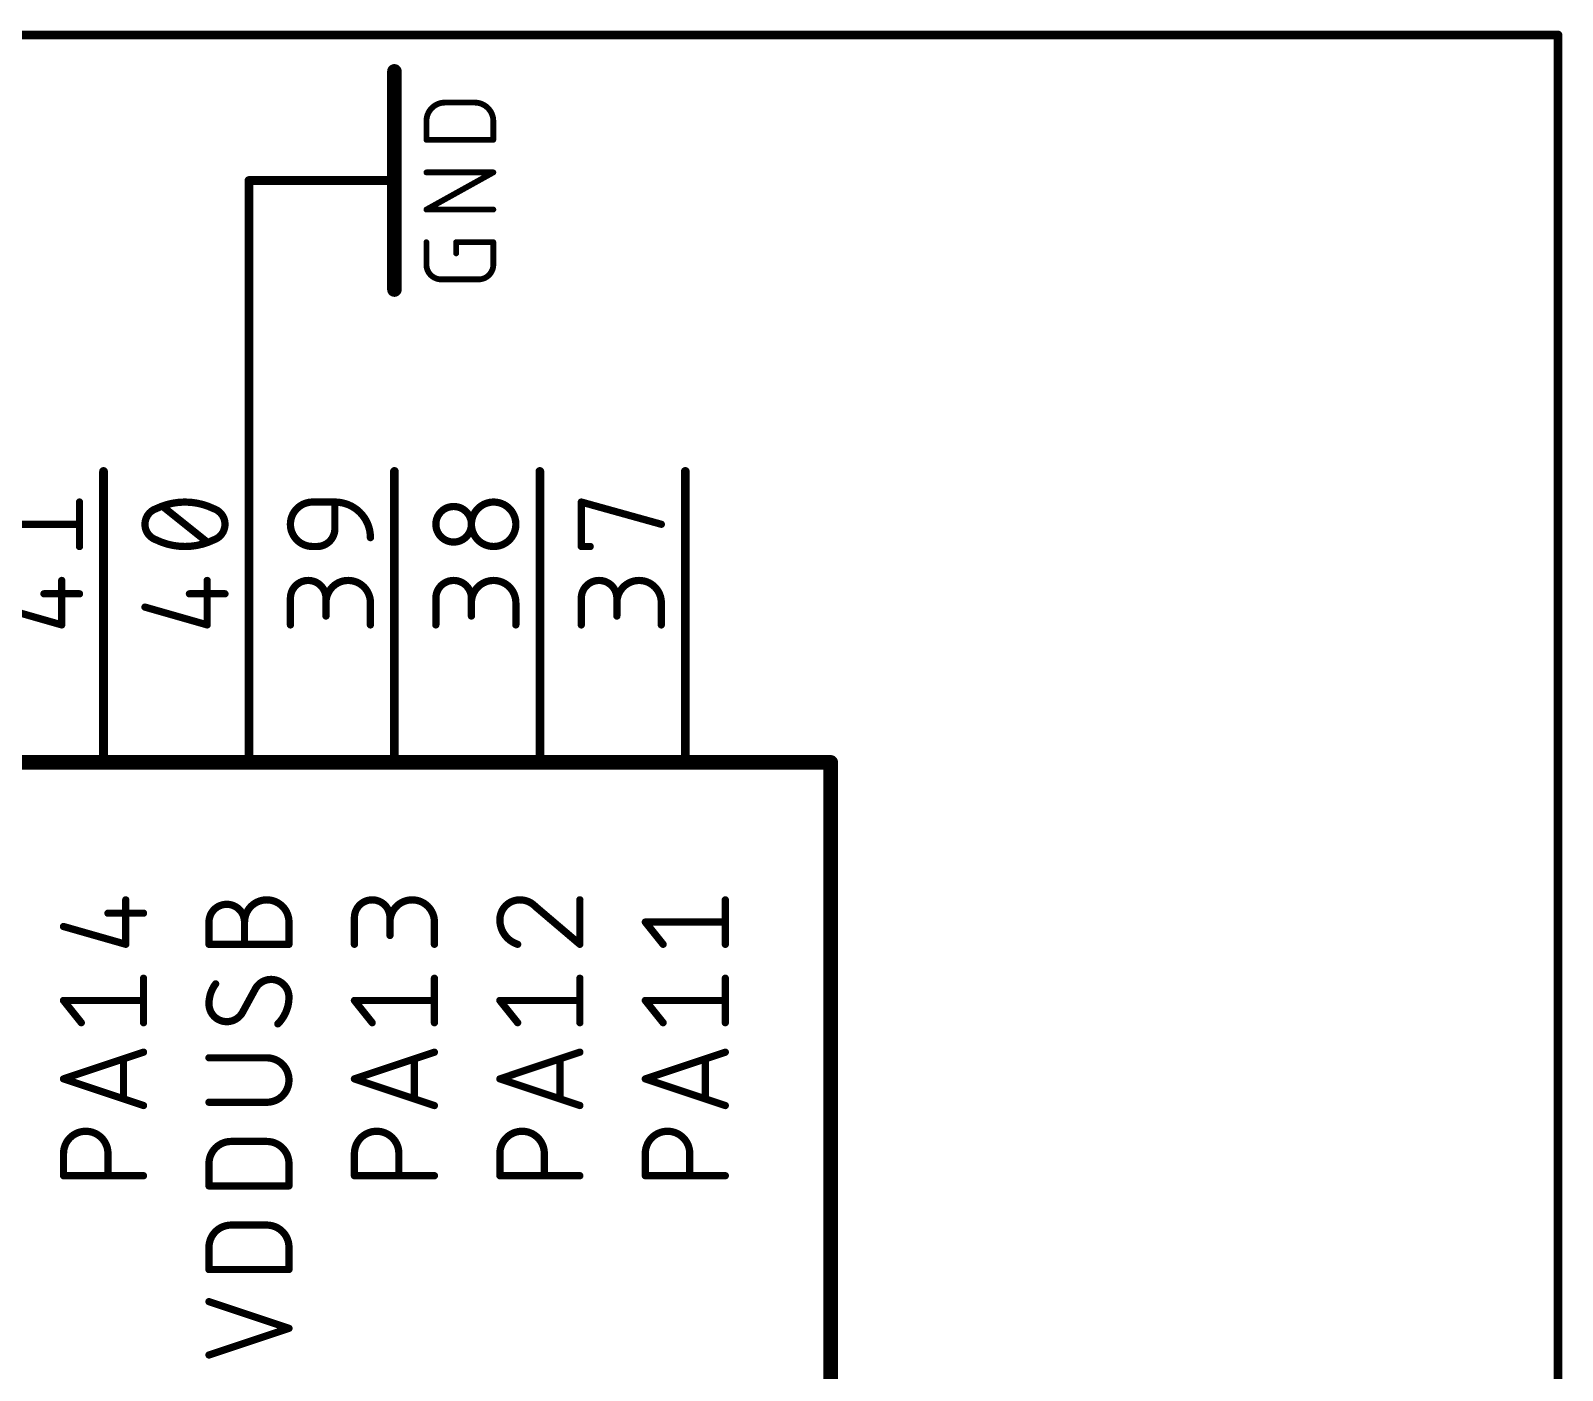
# Model space of a CAD drawing. Extents: x 0 to 261, y -15 to 164.
# Drawn here: x 76.2 to 102.95, y 90.22 to 113.61 of the extents above; entities that cross this region are included whole.
import ezdxf

# ---------------------------------------------------------------- set-up
doc = ezdxf.new("R2010")
doc.units = 0
for name, color, linetype in [('91', 110, 'CONTINUOUS'), ('94', 12, 'CONTINUOUS'), ('95', 253, 'CONTINUOUS'), ('96', 253, 'CONTINUOUS')]:
    doc.layers.add(name, color=color, linetype=linetype)

msp = doc.modelspace()

# ---------------------------------------------------------------- linework, layer by layer
at = {"layer": '91', "const_width": 0.1524}
for points in [[(102.87, 113.538), (59.69, 113.538)], [(102.87, 85.598), (102.87, 113.538)], [(80.01, 105.918), (80.01, 110.998)]]:
    msp.add_lwpolyline(points, dxfattribs=at)
at = {"layer": '91', "const_width": 0.0762}
for points in [[(102.9081, 113.538, 1), (102.8319, 113.538)], [(102.87, 113.4999, 1), (102.87, 113.5761)], [(80.0481, 110.998, 1), (79.9719, 110.998)], [(79.9719, 105.918, 1), (80.0481, 105.918)]]:
    msp.add_lwpolyline(points, format="xyb", dxfattribs=at)
at = {"layer": '94'}
for points, const_width in [([(82.55, 109.093), (82.55, 112.903)], 0.254), ([(80.01, 110.998), (82.55, 110.998)], 0.1524), ([(77.47, 105.918), (77.47, 100.838)], 0.1524), ([(80.01, 105.918), (80.01, 100.838)], 0.1524), ([(82.55, 105.918), (82.55, 100.838)], 0.1524), ([(85.09, 105.918), (85.09, 100.838)], 0.1524), ([(87.63, 105.918), (87.63, 100.838)], 0.1524), ([(54.61, 100.838), (90.17, 100.838)], 0.254), ([(90.17, 44.958), (90.17, 100.838)], 0.254)]:
    msp.add_lwpolyline(points, dxfattribs=dict(at, const_width=const_width))
for points, const_width in [([(82.6135, 112.903, 1), (82.4865, 112.903)], 0.127), ([(80.01, 111.0361, 1), (80.01, 110.9599)], 0.0762), ([(82.55, 110.9599, 1), (82.55, 111.0361)], 0.0762), ([(82.4865, 109.093, 1), (82.6135, 109.093)], 0.127), ([(77.5081, 105.918, 1), (77.4319, 105.918)], 0.0762), ([(80.0481, 105.918, 1), (79.9719, 105.918)], 0.0762), ([(82.5881, 105.918, 1), (82.5119, 105.918)], 0.0762), ([(85.1281, 105.918, 1), (85.0519, 105.918)], 0.0762), ([(87.6681, 105.918, 1), (87.5919, 105.918)], 0.0762), ([(77.4319, 100.838, 1), (77.5081, 100.838)], 0.0762), ([(79.9719, 100.838, 1), (80.0481, 100.838)], 0.0762), ([(82.5119, 100.838, 1), (82.5881, 100.838)], 0.0762), ([(85.0519, 100.838, 1), (85.1281, 100.838)], 0.0762), ([(87.5919, 100.838, 1), (87.6681, 100.838)], 0.0762), ([(90.2335, 100.838, 1), (90.1065, 100.838)], 0.127), ([(90.17, 100.7745, 1), (90.17, 100.9015)], 0.127)]:
    msp.add_lwpolyline(points, format="xyb", dxfattribs=dict(at, const_width=const_width))
at = {"layer": '95'}
for points, const_width in [([(77.0827, 105.3833, 1), (77.0191, 105.3833)], 0.0635), ([(78.8924, 105.3833, 0.1139), (78.3879, 105.2668)], 0.127), ([(79.3969, 105.2668, 0.1139), (78.8924, 105.3833)], 0.127), ([(78.8924, 105.415, 1), (78.8924, 105.3515)], 0.0635), ([(78.8924, 105.3515, 1), (78.8924, 105.415)], 0.0635), ([(81.122, 105.3833, 1), (81.122, 104.6072)], 0.127), ([(81.122, 105.415, 1), (81.122, 105.3515)], 0.0635), ([(81.122, 105.3515, 1), (81.122, 105.415)], 0.0635), ([(82.1309, 104.7624, 0.4142), (81.51, 105.3833)], 0.127), ([(81.51, 105.415, 1), (81.51, 105.3515)], 0.0635), ([(81.5418, 105.3833, 1), (81.4783, 105.3833)], 0.0635), ([(81.51, 105.3515, 1), (81.51, 105.415)], 0.0635), ([(84.2828, 105.3833, 1), (84.2828, 104.6072)], 0.127), ([(84.2828, 104.6072, 1), (84.2828, 105.3833)], 0.127), ([(84.2828, 105.415, 1), (84.2828, 105.3515)], 0.0635), ([(84.2828, 105.3515, 1), (84.2828, 105.415)], 0.0635), ([(85.8224, 105.4139, 1), (85.8054, 105.3527)], 0.0635), ([(85.8457, 105.3833, 1), (85.7822, 105.3833)], 0.0635), ([(78.3879, 105.2668, 0.3205), (78.1939, 104.9952)], 0.127), ([(78.374, 105.2954, 1), (78.4018, 105.2383)], 0.0635), ([(78.3982, 105.2368, 1), (78.3776, 105.2969)], 0.0635), ([(78.5242, 105.3304, 1), (78.4845, 105.2809)], 0.0635), ([(79.4072, 105.2969, 1), (79.3866, 105.2368)], 0.0635), ([(79.5909, 104.9952, 0.3205), (79.3969, 105.2668)], 0.127), ([(79.383, 105.2383, 1), (79.4108, 105.2954)], 0.0635), ([(83.5843, 105.3056, 1), (83.5843, 104.6848)], 0.127), ([(83.5843, 104.6848, 1), (83.5843, 105.3057)], 0.127), ([(83.5843, 105.3374, 1), (83.5843, 105.2739)], 0.0635), ([(83.5843, 105.2739, 1), (83.5843, 105.3374)], 0.0635), ([(77.0509, 104.9635, 1), (77.0509, 105.027)], 0.0635), ([(78.1939, 104.9952, 0.3205), (78.3879, 104.7236)], 0.127), ([(78.2256, 104.9952, 1), (78.1622, 104.9952)], 0.0635), ([(78.1622, 104.9952, 1), (78.2256, 104.9952)], 0.0635), ([(79.3969, 104.7236, 0.3205), (79.5909, 104.9952)], 0.127), ([(79.6226, 104.9952, 1), (79.5592, 104.9952)], 0.0635), ([(79.5592, 104.9952, 1), (79.6226, 104.9952)], 0.0635), ([(81.1996, 104.6072, 0.4142), (81.51, 104.9176)], 0.127), ([(81.5418, 104.9176, 1), (81.4783, 104.9176)], 0.0635), ([(81.4783, 104.9176, 1), (81.5418, 104.9176)], 0.0635), ([(87.2024, 104.9646, 1), (87.2194, 105.0258)], 0.0635), ([(77.0191, 104.6072, 1), (77.0827, 104.6072)], 0.0635), ([(78.3879, 104.7236, 0.1139), (78.8924, 104.6072)], 0.127), ([(78.4018, 104.7521, 1), (78.374, 104.695)], 0.0635), ([(78.3776, 104.6935, 1), (78.3982, 104.7536)], 0.0635), ([(78.8924, 104.6072, 0.1139), (79.3969, 104.7236)], 0.127), ([(78.8924, 104.6389, 1), (78.8924, 104.5754)], 0.0635), ([(78.8924, 104.5754, 1), (78.8924, 104.6389)], 0.0635), ([(79.2606, 104.66, 1), (79.3003, 104.7096)], 0.0635), ([(79.3866, 104.7536, 1), (79.4072, 104.6935)], 0.0635), ([(79.4108, 104.695, 1), (79.383, 104.7521)], 0.0635), ([(81.122, 104.6389, 1), (81.122, 104.5754)], 0.0635), ([(81.122, 104.5754, 1), (81.122, 104.6389)], 0.0635), ([(81.1996, 104.6389, 1), (81.1996, 104.5754)], 0.0635), ([(81.1996, 104.5754, 1), (81.1996, 104.6389)], 0.0635), ([(82.0991, 104.7624, 1), (82.1626, 104.7624)], 0.0635), ([(83.5843, 104.7165, 1), (83.5843, 104.653)], 0.0635), ([(83.5843, 104.653, 1), (83.5843, 104.7165)], 0.0635), ([(84.2828, 104.6389, 1), (84.2828, 104.5754)], 0.0635), ([(84.2828, 104.5754, 1), (84.2828, 104.6389)], 0.0635), ([(85.8139, 104.6389, 1), (85.8139, 104.5754)], 0.0635), ([(85.7822, 104.6072, 1), (85.8457, 104.6072)], 0.0635), ([(85.9691, 104.5754, 1), (85.9691, 104.6389)], 0.0635), ([(76.7722, 104.0144, 1), (76.7087, 104.0144)], 0.0635), ([(79.3122, 104.0144, 1), (79.2487, 104.0144)], 0.0635), ([(81.3548, 103.704, 1), (80.7339, 103.704)], 0.127), ([(82.1309, 103.6264, 1), (81.3548, 103.6264)], 0.127), ([(83.8948, 103.704, 1), (83.2739, 103.704)], 0.127), ([(84.6709, 103.6264, 1), (83.8948, 103.6264)], 0.127), ([(86.4348, 103.704, 1), (85.8139, 103.704)], 0.127), ([(87.2109, 103.6264, 1), (86.4348, 103.6264)], 0.127), ([(76.43, 103.8133, 1), (76.43, 103.7498)], 0.0635), ([(77.0509, 103.7498, 1), (77.0509, 103.8133)], 0.0635), ([(78.97, 103.8133, 1), (78.97, 103.7498)], 0.0635), ([(79.5909, 103.7498, 1), (79.5909, 103.8133)], 0.0635), ([(78.2026, 103.5793, 1), (78.1852, 103.5182)], 0.0635), ([(80.7657, 103.704, 1), (80.7022, 103.704)], 0.0635), ([(80.7022, 103.704, 1), (80.7657, 103.704)], 0.0635), ([(81.3865, 103.704, 1), (81.323, 103.704)], 0.0635), ([(81.323, 103.704, 1), (81.3865, 103.704)], 0.0635), ([(81.323, 103.6264, 1), (81.3865, 103.6264)], 0.0635), ([(82.1626, 103.6264, 1), (82.0991, 103.6264)], 0.0635), ([(82.0991, 103.6264, 1), (82.1626, 103.6264)], 0.0635), ([(83.3056, 103.704, 1), (83.2421, 103.704)], 0.0635), ([(83.2421, 103.704, 1), (83.3056, 103.704)], 0.0635), ([(83.9265, 103.704, 1), (83.863, 103.704)], 0.0635), ([(83.863, 103.704, 1), (83.9265, 103.704)], 0.0635), ([(83.863, 103.6264, 1), (83.9265, 103.6264)], 0.0635), ([(84.7027, 103.6264, 1), (84.6392, 103.6264)], 0.0635), ([(84.6392, 103.6264, 1), (84.7027, 103.6264)], 0.0635), ([(85.8457, 103.704, 1), (85.7822, 103.704)], 0.0635), ([(85.7822, 103.704, 1), (85.8457, 103.704)], 0.0635), ([(86.4665, 103.704, 1), (86.403, 103.704)], 0.0635), ([(86.403, 103.704, 1), (86.4665, 103.704)], 0.0635), ([(86.403, 103.6264, 1), (86.4665, 103.6264)], 0.0635), ([(87.2427, 103.6264, 1), (87.1792, 103.6264)], 0.0635), ([(87.1792, 103.6264, 1), (87.2427, 103.6264)], 0.0635), ([(76.7087, 103.2383, 1), (76.7722, 103.2383)], 0.0635), ([(76.7317, 103.2078, 1), (76.7492, 103.2688)], 0.0635), ([(79.2487, 103.2383, 1), (79.3122, 103.2383)], 0.0635), ([(79.2717, 103.2078, 1), (79.2892, 103.2688)], 0.0635), ([(80.7022, 103.2383, 1), (80.7657, 103.2383)], 0.0635), ([(81.323, 103.3935, 1), (81.3865, 103.3935)], 0.0635), ([(82.0991, 103.2383, 1), (82.1626, 103.2383)], 0.0635), ([(83.2421, 103.2383, 1), (83.3056, 103.2383)], 0.0635), ([(83.863, 103.3935, 1), (83.9265, 103.3935)], 0.0635), ([(84.6392, 103.2383, 1), (84.7027, 103.2383)], 0.0635), ([(85.7822, 103.2383, 1), (85.8457, 103.2383)], 0.0635), ([(86.403, 103.3935, 1), (86.4665, 103.3935)], 0.0635), ([(87.1792, 103.2383, 1), (87.2427, 103.2383)], 0.0635), ([(77.8898, 98.4377, 1), (77.8263, 98.4377)], 0.0635), ([(80.7085, 98.0496, 1), (79.9324, 98.0496)], 0.127), ([(82.4724, 98.1273, 1), (81.8515, 98.1273)], 0.127), ([(83.2485, 98.0496, 1), (82.4724, 98.0496)], 0.127), ([(84.7408, 98.4377, 0.4142), (84.3915, 98.0885)], 0.127), ([(85.0124, 98.3213, 0.2053), (84.7408, 98.4377)], 0.127), ([(84.7407, 98.4694, 1), (84.7408, 98.406)], 0.0635), ([(84.7408, 98.406, 1), (84.7408, 98.4695)], 0.0635), ([(85.8203, 98.4377, 1), (85.7567, 98.4377)], 0.0635), ([(88.3603, 98.4377, 1), (88.2968, 98.4377)], 0.0635), ([(77.5476, 98.2366, 1), (77.5476, 98.1731)], 0.0635), ([(78.1685, 98.1731, 1), (78.1685, 98.2366)], 0.0635), ([(79.9324, 98.0496, 1), (79.3115, 98.0496)], 0.127), ([(81.8833, 98.1273, 1), (81.8197, 98.1273)], 0.0635), ([(82.5041, 98.1273, 1), (82.4406, 98.1273)], 0.0635), ([(85.033, 98.3455, 1), (84.9918, 98.2971)], 0.0635), ([(84.9894, 98.2994, 1), (85.0354, 98.3432)], 0.0635), ([(76.7802, 98.0026, 1), (76.7628, 97.9415)], 0.0635), ([(79.3433, 98.0496, 1), (79.2798, 98.0496)], 0.0635), ([(79.2798, 98.0496, 1), (79.3433, 98.0496)], 0.0635), ([(79.9641, 98.0496, 1), (79.9006, 98.0496)], 0.0635), ([(79.9006, 98.0496, 1), (79.9641, 98.0496)], 0.0635), ([(79.9006, 98.0496, 1), (79.9641, 98.0496)], 0.0635), ([(80.7403, 98.0496, 1), (80.6767, 98.0496)], 0.0635), ([(80.6767, 98.0496, 1), (80.7402, 98.0496)], 0.0635), ([(81.8197, 98.1273, 1), (81.8833, 98.1273)], 0.0635), ([(82.4406, 98.1273, 1), (82.5041, 98.1273)], 0.0635), ([(82.4406, 98.0496, 1), (82.5041, 98.0496)], 0.0635), ([(83.2803, 98.0496, 1), (83.2168, 98.0496)], 0.0635), ([(83.2168, 98.0496, 1), (83.2803, 98.0496)], 0.0635), ([(84.3915, 98.0885, 0.3252), (84.7019, 97.6616)], 0.127), ([(84.4232, 98.0885, 1), (84.3598, 98.0884)], 0.0635), ([(84.3598, 98.0885, 1), (84.4233, 98.0885)], 0.0635), ([(86.9563, 98.0695, 1), (86.9067, 98.0298)], 0.0635), ([(86.9315, 98.0814, 1), (86.9315, 98.0179)], 0.0635), ([(88.3285, 98.0179, 1), (88.3285, 98.0814)], 0.0635), ([(77.8263, 97.6616, 1), (77.8898, 97.6616)], 0.0635), ([(77.8493, 97.6311, 1), (77.8668, 97.6921)], 0.0635), ([(79.3115, 97.6933, 1), (79.3115, 97.6298)], 0.0635), ([(79.2798, 97.6616, 1), (79.3433, 97.6616)], 0.0635), ([(79.9006, 97.6616, 1), (79.9641, 97.6616)], 0.0635), ([(80.6767, 97.6616, 1), (80.7403, 97.6616)], 0.0635), ([(80.7085, 97.6298, 1), (80.7085, 97.6933)], 0.0635), ([(81.8197, 97.6616, 1), (81.8833, 97.6616)], 0.0635), ([(82.4406, 97.8168, 1), (82.5041, 97.8168)], 0.0635), ([(83.2168, 97.6616, 1), (83.2803, 97.6616)], 0.0635), ([(84.6922, 97.6314, 1), (84.7117, 97.6918)], 0.0635), ([(85.7567, 97.6616, 1), (85.8203, 97.6616)], 0.0635), ([(85.7679, 97.6374, 1), (85.8091, 97.6858)], 0.0635), ([(87.2172, 97.6418, 1), (87.2667, 97.6814)], 0.0635), ([(88.2968, 97.6616, 1), (88.3603, 97.6616)], 0.0635), ([(78.2003, 97.0688, 1), (78.1368, 97.0688)], 0.0635), ([(80.3981, 97.0484, 0.2656), (80.1264, 96.8931)], 0.127), ([(80.7085, 96.7379, 0.4142), (80.3981, 97.0484)], 0.127), ([(80.3981, 97.0801, 1), (80.3981, 97.0166)], 0.0635), ([(80.3981, 97.0166, 1), (80.3981, 97.0801)], 0.0635), ([(83.2803, 97.0688, 1), (83.2168, 97.0688)], 0.0635), ([(85.8203, 97.0688, 1), (85.7567, 97.0688)], 0.0635), ([(88.3603, 97.0688, 1), (88.2968, 97.0688)], 0.0635), ([(79.4279, 96.9708, 0.1623), (79.3115, 96.6215)], 0.127), ([(79.4533, 96.9517, 1), (79.4025, 96.9898)], 0.0635), ([(80.0991, 96.9093, 1), (80.1538, 96.877)], 0.0635), ([(80.1543, 96.8779, 1), (80.0985, 96.9083)], 0.0635), ([(76.7963, 96.7006, 1), (76.7467, 96.661)], 0.0635), ([(76.7715, 96.7125, 1), (76.7715, 96.649)], 0.0635), ([(78.1685, 96.649, 1), (78.1685, 96.7125)], 0.0635), ([(79.3115, 96.6215, 0.4142), (79.6219, 96.3111)], 0.127), ([(79.3433, 96.6215, 1), (79.2798, 96.6215)], 0.0635), ([(79.2798, 96.6215, 1), (79.3433, 96.6215)], 0.0635), ([(80.5145, 96.2722, 0.2), (80.7085, 96.7379)], 0.127), ([(80.6767, 96.7379, 1), (80.7403, 96.7379)], 0.0635), ([(80.7402, 96.7379, 1), (80.6768, 96.7379)], 0.0635), ([(81.8763, 96.7006, 1), (81.8267, 96.661)], 0.0635), ([(81.8515, 96.7125, 1), (81.8515, 96.649)], 0.0635), ([(83.2485, 96.649, 1), (83.2485, 96.7125)], 0.0635), ([(84.4163, 96.7006, 1), (84.3667, 96.661)], 0.0635), ([(84.3915, 96.7125, 1), (84.3915, 96.649)], 0.0635), ([(85.7885, 96.649, 1), (85.7885, 96.7125)], 0.0635), ([(86.9563, 96.7006, 1), (86.9067, 96.661)], 0.0635), ([(86.9315, 96.7125, 1), (86.9315, 96.649)], 0.0635), ([(88.3285, 96.649, 1), (88.3285, 96.7125)], 0.0635), ([(77.0572, 96.2729, 1), (77.1067, 96.3126)], 0.0635), ([(78.1368, 96.2927, 1), (78.2003, 96.2927)], 0.0635), ([(79.6219, 96.3111, 0.2656), (79.8936, 96.4663)], 0.127), ([(79.6219, 96.3428, 1), (79.6219, 96.2793)], 0.0635), ([(79.6219, 96.2793, 1), (79.6219, 96.3428)], 0.0635), ([(79.8657, 96.4815, 1), (79.9215, 96.4511)], 0.0635), ([(79.9209, 96.4502, 1), (79.8662, 96.4824)], 0.0635), ([(80.4921, 96.2948, 1), (80.5368, 96.2497)], 0.0635), ([(82.1372, 96.2729, 1), (82.1867, 96.3126)], 0.0635), ([(83.2168, 96.2927, 1), (83.2803, 96.2927)], 0.0635), ([(84.6772, 96.2729, 1), (84.7267, 96.3126)], 0.0635), ([(85.7567, 96.2927, 1), (85.8203, 96.2927)], 0.0635), ([(87.2172, 96.2729, 1), (87.2667, 96.3126)], 0.0635), ([(88.2968, 96.2927, 1), (88.3603, 96.2927)], 0.0635), ([(78.1785, 95.7475, 1), (78.1585, 95.8077)], 0.0635), ([(83.2585, 95.7475, 1), (83.2385, 95.8077)], 0.0635), ([(85.7985, 95.7475, 1), (85.7785, 95.8077)], 0.0635), ([(88.3385, 95.7475, 1), (88.3185, 95.8077)], 0.0635), ([(77.851, 95.6612, 1), (77.7875, 95.6612)], 0.0635), ([(79.3115, 95.7113, 1), (79.3115, 95.6478)], 0.0635), ([(80.3204, 94.9034, 1), (80.3204, 95.6795)], 0.127), ([(80.3204, 95.7113, 1), (80.3204, 95.6478)], 0.0635), ([(80.3204, 95.6478, 1), (80.3204, 95.7113)], 0.0635), ([(82.931, 95.6612, 1), (82.8675, 95.6612)], 0.0635), ([(85.471, 95.6612, 1), (85.4075, 95.6612)], 0.0635), ([(88.011, 95.6612, 1), (87.9475, 95.6612)], 0.0635), ([(76.7815, 95.3421, 1), (76.7615, 95.2818)], 0.0635), ([(76.7615, 95.3421, 1), (76.7815, 95.2818)], 0.0635), ([(81.8615, 95.3421, 1), (81.8415, 95.2818)], 0.0635), ([(81.8415, 95.3421, 1), (81.8615, 95.2818)], 0.0635), ([(84.4015, 95.3421, 1), (84.3815, 95.2818)], 0.0635), ([(84.3815, 95.3421, 1), (84.4015, 95.2818)], 0.0635), ([(86.9415, 95.3421, 1), (86.9215, 95.2818)], 0.0635), ([(86.9215, 95.3421, 1), (86.9415, 95.2818)], 0.0635), ([(77.7875, 94.9627, 1), (77.851, 94.9627)], 0.0635), ([(79.3115, 94.9351, 1), (79.3115, 94.8716)], 0.0635), ([(80.3204, 94.9351, 1), (80.3204, 94.8716)], 0.0635), ([(80.3204, 94.8716, 1), (80.3204, 94.9351)], 0.0635), ([(82.8675, 94.9627, 1), (82.931, 94.9627)], 0.0635), ([(85.4075, 94.9627, 1), (85.471, 94.9627)], 0.0635), ([(87.9475, 94.9627, 1), (88.011, 94.9627)], 0.0635), ([(78.1585, 94.8162, 1), (78.1785, 94.8764)], 0.0635), ([(83.2385, 94.8162, 1), (83.2585, 94.8764)], 0.0635), ([(85.7785, 94.8162, 1), (85.7985, 94.8764)], 0.0635), ([(88.3185, 94.8162, 1), (88.3385, 94.8764)], 0.0635), ([(77.5476, 94.0092, 1), (76.7715, 94.0092)], 0.127), ([(82.6276, 94.0092, 1), (81.8515, 94.0092)], 0.127), ([(85.1676, 94.0092, 1), (84.3915, 94.0092)], 0.127), ([(87.7076, 94.0092, 1), (86.9315, 94.0092)], 0.127), ([(79.6996, 94.2194, 0.4142), (79.3115, 93.8313)], 0.127), ([(79.6996, 94.2511, 1), (79.6996, 94.1876)], 0.0635), ([(79.6996, 94.1876, 1), (79.6996, 94.2511)], 0.0635), ([(80.7085, 93.8313, 0.4142), (80.3204, 94.2194)], 0.127), ([(80.3204, 94.2511, 1), (80.3204, 94.1876)], 0.0635), ([(80.3204, 94.1876, 1), (80.3204, 94.2511)], 0.0635), ([(76.8033, 94.0092, 1), (76.7398, 94.0092)], 0.0635), ([(76.7398, 94.0092, 1), (76.8033, 94.0092)], 0.0635), ([(77.5794, 94.0092, 1), (77.5159, 94.0092)], 0.0635), ([(77.5159, 94.0092, 1), (77.5794, 94.0092)], 0.0635), ([(79.3433, 93.8313, 1), (79.2798, 93.8313)], 0.0635), ([(80.7403, 93.8313, 1), (80.6767, 93.8313)], 0.0635), ([(81.8833, 94.0092, 1), (81.8197, 94.0092)], 0.0635), ([(81.8197, 94.0092, 1), (81.8833, 94.0092)], 0.0635), ([(82.6594, 94.0092, 1), (82.5959, 94.0092)], 0.0635), ([(82.5959, 94.0092, 1), (82.6594, 94.0092)], 0.0635), ([(84.4233, 94.0092, 1), (84.3598, 94.0092)], 0.0635), ([(84.3598, 94.0092, 1), (84.4233, 94.0092)], 0.0635), ([(85.1994, 94.0092, 1), (85.1359, 94.0092)], 0.0635), ([(85.1359, 94.0092, 1), (85.1994, 94.0092)], 0.0635), ([(86.9633, 94.0092, 1), (86.8997, 94.0092)], 0.0635), ([(86.8997, 94.0092, 1), (86.9633, 94.0092)], 0.0635), ([(87.7394, 94.0092, 1), (87.6759, 94.0092)], 0.0635), ([(87.6759, 94.0092, 1), (87.7394, 94.0092)], 0.0635), ([(76.7715, 93.6529, 1), (76.7715, 93.5894)], 0.0635), ([(76.7398, 93.6212, 1), (76.8033, 93.6212)], 0.0635), ([(77.5159, 93.6212, 1), (77.5794, 93.6212)], 0.0635), ([(78.1685, 93.5894, 1), (78.1685, 93.6529)], 0.0635), ([(79.2798, 93.8313, 1), (79.3433, 93.8313)], 0.0635), ([(80.6768, 93.8313, 1), (80.7402, 93.8313)], 0.0635), ([(81.8197, 93.6212, 1), (81.8833, 93.6212)], 0.0635), ([(81.8515, 93.6529, 1), (81.8515, 93.5894)], 0.0635), ([(82.5959, 93.6212, 1), (82.6594, 93.6212)], 0.0635), ([(83.2485, 93.5894, 1), (83.2485, 93.6529)], 0.0635), ([(84.3915, 93.6529, 1), (84.3915, 93.5894)], 0.0635), ([(84.3598, 93.6212, 1), (84.4233, 93.6212)], 0.0635), ([(85.1359, 93.6212, 1), (85.1994, 93.6212)], 0.0635), ([(85.7885, 93.5894, 1), (85.7885, 93.6529)], 0.0635), ([(86.8997, 93.6212, 1), (86.9633, 93.6212)], 0.0635), ([(86.9315, 93.6529, 1), (86.9315, 93.5894)], 0.0635), ([(87.6759, 93.6212, 1), (87.7394, 93.6212)], 0.0635), ([(88.3285, 93.5894, 1), (88.3285, 93.6529)], 0.0635), ([(79.3115, 93.475, 1), (79.3115, 93.4115)], 0.0635), ([(79.2798, 93.4433, 1), (79.3433, 93.4433)], 0.0635), ([(80.6767, 93.4433, 1), (80.7403, 93.4433)], 0.0635), ([(80.7085, 93.4115, 1), (80.7085, 93.475)], 0.0635), ([(79.6996, 92.7593, 0.4142), (79.3115, 92.3712)], 0.127), ([(79.6996, 92.791, 1), (79.6996, 92.7275)], 0.0635), ([(79.6996, 92.7275, 1), (79.6996, 92.791)], 0.0635), ([(80.7085, 92.3712, 0.4142), (80.3204, 92.7593)], 0.127), ([(80.3204, 92.791, 1), (80.3204, 92.7275)], 0.0635), ([(80.3204, 92.7275, 1), (80.3204, 92.791)], 0.0635), ([(79.3433, 92.3712, 1), (79.2798, 92.3712)], 0.0635), ([(79.2798, 92.3712, 1), (79.3433, 92.3712)], 0.0635), ([(80.7403, 92.3712, 1), (80.6767, 92.3712)], 0.0635), ([(80.6768, 92.3712, 1), (80.7402, 92.3712)], 0.0635), ([(79.3115, 92.0149, 1), (79.3115, 91.9514)], 0.0635), ([(80.7085, 91.9514, 1), (80.7085, 92.0149)], 0.0635), ([(79.2798, 91.9832, 1), (79.3433, 91.9832)], 0.0635), ([(80.6767, 91.9832, 1), (80.7403, 91.9832)], 0.0635), ([(79.3215, 91.4525, 1), (79.3015, 91.3923)], 0.0635), ([(80.7185, 90.9266, 1), (80.6985, 90.9869)], 0.0635), ([(80.6985, 90.9266, 1), (80.7185, 90.9869)], 0.0635), ([(79.3015, 90.5212, 1), (79.3215, 90.461)], 0.0635)]:
    msp.add_lwpolyline(points, format="xyb", dxfattribs=dict(at, const_width=const_width))
at = {"layer": '95', "const_width": 0.127}
for points in [[(77.0509, 104.6072), (77.0509, 105.3833)], [(81.122, 105.3833), (81.51, 105.3833)], [(81.51, 105.3833), (81.51, 104.9176)], [(85.8139, 104.6072), (85.8139, 105.3833)], [(85.8139, 105.3833), (87.2109, 104.9952)], [(79.2805, 104.6848), (78.5043, 105.3057)], [(75.6539, 104.9952), (77.0509, 104.9952)], [(81.1996, 104.6072), (81.122, 104.6072)], [(85.9691, 104.6072), (85.8139, 104.6072)], [(76.7405, 103.2383), (76.7405, 104.0144)], [(79.2805, 103.2383), (79.2805, 104.0144)], [(76.43, 103.7816), (77.0509, 103.7816)], [(78.97, 103.7816), (79.5909, 103.7816)], [(75.6539, 103.5487), (76.7405, 103.2383)], [(78.1939, 103.5487), (79.2805, 103.2383)], [(80.7339, 103.2383), (80.7339, 103.704)], [(81.3548, 103.704), (81.3548, 103.3935)], [(82.1309, 103.2383), (82.1309, 103.6264)], [(83.2739, 103.2383), (83.2739, 103.704)], [(83.8948, 103.704), (83.8948, 103.3935)], [(84.6709, 103.2383), (84.6709, 103.6264)], [(85.8139, 103.2383), (85.8139, 103.704)], [(86.4348, 103.704), (86.4348, 103.3935)], [(87.2109, 103.2383), (87.2109, 103.6264)], [(77.8581, 97.6616), (77.8581, 98.4377)], [(85.7885, 97.6616), (85.7885, 98.4377)], [(88.3285, 97.6616), (88.3285, 98.4377)], [(77.5476, 98.2049), (78.1685, 98.2049)], [(81.8515, 97.6616), (81.8515, 98.1273)], [(82.4724, 98.1273), (82.4724, 97.8168)], [(85.0124, 98.3213), (85.7885, 97.6616)], [(76.7715, 97.972), (77.8581, 97.6616)], [(79.3115, 97.6616), (79.3115, 98.0496)], [(79.9324, 97.6616), (79.9324, 98.0496)], [(80.7085, 98.0496), (80.7085, 97.6616)], [(83.2485, 97.6616), (83.2485, 98.0496)], [(87.2419, 97.6616), (86.9315, 98.0496)], [(86.9315, 98.0496), (88.3285, 98.0496)], [(80.7085, 97.6616), (79.3115, 97.6616)], [(78.1685, 96.2927), (78.1685, 97.0688)], [(83.2485, 96.2927), (83.2485, 97.0688)], [(85.7885, 96.2927), (85.7885, 97.0688)], [(88.3285, 96.2927), (88.3285, 97.0688)], [(80.1264, 96.8931), (79.8936, 96.4663)], [(77.0819, 96.2927), (76.7715, 96.6808)], [(76.7715, 96.6808), (78.1685, 96.6808)], [(82.1619, 96.2927), (81.8515, 96.6808)], [(81.8515, 96.6808), (83.2485, 96.6808)], [(84.7019, 96.2927), (84.3915, 96.6808)], [(84.3915, 96.6808), (85.7885, 96.6808)], [(87.2419, 96.2927), (86.9315, 96.6808)], [(86.9315, 96.6808), (88.3285, 96.6808)], [(76.7715, 95.3119), (78.1685, 95.7776)], [(81.8515, 95.3119), (83.2485, 95.7776)], [(84.3915, 95.3119), (85.7885, 95.7776)], [(86.9315, 95.3119), (88.3285, 95.7776)], [(77.8192, 95.6612), (77.8192, 94.9627)], [(80.3204, 95.6795), (79.3115, 95.6795)], [(82.8993, 95.6612), (82.8993, 94.9627)], [(85.4393, 95.6612), (85.4393, 94.9627)], [(87.9793, 95.6612), (87.9793, 94.9627)], [(78.1685, 94.8463), (76.7715, 95.3119)], [(83.2485, 94.8463), (81.8515, 95.3119)], [(85.7885, 94.8463), (84.3915, 95.3119)], [(88.3285, 94.8463), (86.9315, 95.3119)], [(79.3115, 94.9034), (80.3204, 94.9034)], [(79.6996, 94.2194), (80.3204, 94.2194)], [(76.7715, 93.6212), (76.7715, 94.0092)], [(77.5476, 94.0092), (77.5476, 93.6212)], [(79.3115, 93.4433), (79.3115, 93.8313)], [(80.7085, 93.8313), (80.7085, 93.4433)], [(81.8515, 93.6212), (81.8515, 94.0092)], [(82.6276, 94.0092), (82.6276, 93.6212)], [(84.3915, 93.6212), (84.3915, 94.0092)], [(85.1676, 94.0092), (85.1676, 93.6212)], [(86.9315, 93.6212), (86.9315, 94.0092)], [(87.7076, 94.0092), (87.7076, 93.6212)], [(78.1685, 93.6212), (76.7715, 93.6212)], [(83.2485, 93.6212), (81.8515, 93.6212)], [(85.7885, 93.6212), (84.3915, 93.6212)], [(88.3285, 93.6212), (86.9315, 93.6212)], [(80.7085, 93.4433), (79.3115, 93.4433)], [(79.6996, 92.7593), (80.3204, 92.7593)], [(79.3115, 91.9832), (79.3115, 92.3712)], [(80.7085, 92.3712), (80.7085, 91.9832)], [(80.7085, 91.9832), (79.3115, 91.9832)], [(80.7085, 90.9568), (79.3115, 91.4224)], [(79.3115, 90.4911), (80.7085, 90.9568)]]:
    msp.add_lwpolyline(points, dxfattribs=at)
at = {"layer": '96'}
for points, const_width in [([(83.4334, 112.3583, 0.4142), (83.1088, 112.0337)], 0.1016), ([(83.4334, 112.3837, 1), (83.4334, 112.3329)], 0.0508), ([(83.4334, 112.3329, 1), (83.4334, 112.3837)], 0.0508), ([(84.2772, 112.0337, 0.4142), (83.9526, 112.3583)], 0.1016), ([(83.9526, 112.3837, 1), (83.9526, 112.3329)], 0.0508), ([(83.9526, 112.3329, 1), (83.9526, 112.3837)], 0.0508), ([(83.1342, 112.0337, 1), (83.0834, 112.0337)], 0.0508), ([(84.3026, 112.0337, 1), (84.2518, 112.0337)], 0.0508), ([(83.0834, 112.0337, 1), (83.1342, 112.0337)], 0.0508), ([(84.2518, 112.0337, 1), (84.3026, 112.0337)], 0.0508), ([(83.1088, 111.7346, 1), (83.1088, 111.6838)], 0.0508), ([(83.0834, 111.7092, 1), (83.1342, 111.7092)], 0.0508), ([(84.2518, 111.7092, 1), (84.3026, 111.7092)], 0.0508), ([(84.2772, 111.6838, 1), (84.2772, 111.7346)], 0.0508), ([(83.1088, 111.1645, 1), (83.1088, 111.1137)], 0.0508), ([(84.2895, 111.1169, 1), (84.2649, 111.1613)], 0.0508), ([(84.2772, 111.1137, 1), (84.2772, 111.1645)], 0.0508), ([(83.1088, 110.5154, 1), (83.1088, 110.4646)], 0.0508), ([(83.0965, 110.5122, 1), (83.1211, 110.4678)], 0.0508), ([(84.2772, 110.4646, 1), (84.2772, 110.5154)], 0.0508), ([(83.1342, 109.9199, 1), (83.0834, 109.9199)], 0.0508), ([(83.6535, 109.9199, 1), (83.6027, 109.9199)], 0.0508), ([(83.6281, 109.9453, 1), (83.6281, 109.8945)], 0.0508), ([(84.3026, 109.9199, 1), (84.2518, 109.9199)], 0.0508), ([(84.2772, 109.8945, 1), (84.2772, 109.9453)], 0.0508), ([(83.6027, 109.7252, 1), (83.6535, 109.7252)], 0.0508), ([(83.1088, 109.5304, 0.4142), (83.3684, 109.2708)], 0.1016), ([(83.1342, 109.5304, 1), (83.0834, 109.5304)], 0.0508), ([(83.0834, 109.5304, 1), (83.1342, 109.5304)], 0.0508), ([(84.0176, 109.2708, 0.4142), (84.2772, 109.5304)], 0.1016), ([(84.3026, 109.5304, 1), (84.2518, 109.5304)], 0.0508), ([(84.2518, 109.5304, 1), (84.3026, 109.5304)], 0.0508), ([(83.3684, 109.2962, 1), (83.3684, 109.2454)], 0.0508), ([(83.3684, 109.2454, 1), (83.3684, 109.2962)], 0.0508), ([(84.0176, 109.2962, 1), (84.0176, 109.2454)], 0.0508), ([(84.0176, 109.2454, 1), (84.0176, 109.2962)], 0.0508)]:
    msp.add_lwpolyline(points, format="xyb", dxfattribs=dict(at, const_width=const_width))
at = {"layer": '96', "const_width": 0.1016}
for points in [[(83.4334, 112.3583), (83.9526, 112.3583)], [(83.1088, 111.7092), (83.1088, 112.0337)], [(84.2772, 112.0337), (84.2772, 111.7092)], [(84.2772, 111.7092), (83.1088, 111.7092)], [(83.1088, 110.49), (84.2772, 111.1391)], [(84.2772, 111.1391), (83.1088, 111.1391)], [(84.2772, 110.49), (83.1088, 110.49)], [(83.1088, 109.5304), (83.1088, 109.9199)], [(83.6281, 109.7252), (83.6281, 109.9199)], [(83.6281, 109.9199), (84.2772, 109.9199)], [(84.2772, 109.9199), (84.2772, 109.5304)], [(84.0176, 109.2708), (83.3684, 109.2708)]]:
    msp.add_lwpolyline(points, dxfattribs=at)

doc.saveas('drawing.dxf')
